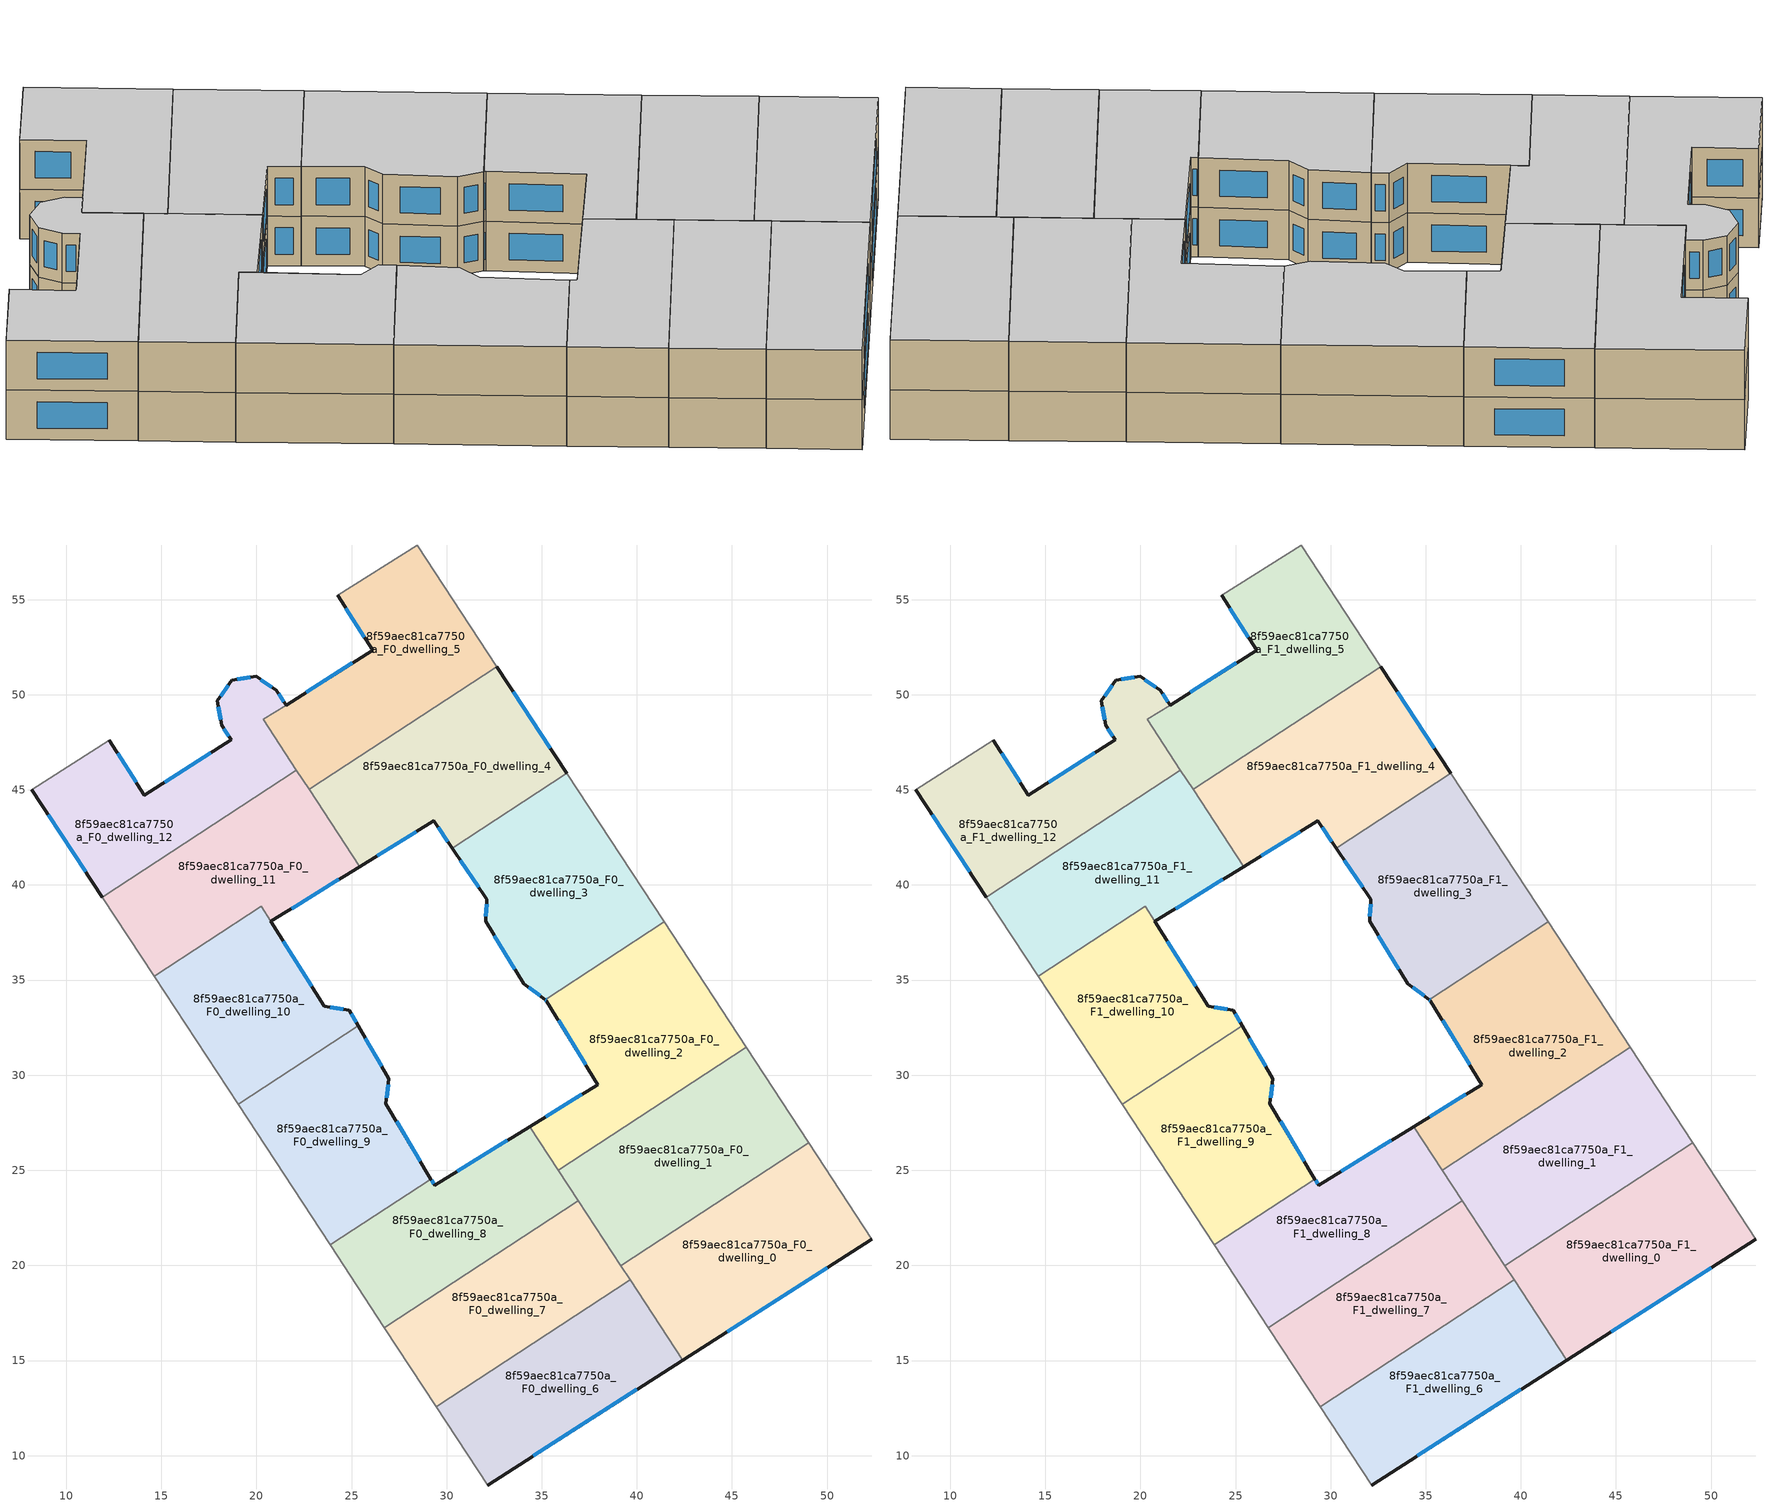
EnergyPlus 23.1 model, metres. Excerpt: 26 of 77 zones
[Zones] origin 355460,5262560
8f59aec81ca7750a_F0_dwelling_0
 floor ground (EU_floor_Construction): 49.03,26.45 52.35,21.38 42.42,15.02 39.16,19.99 z0
 wall outside (EU_wall_Construction): 42.42,15.02 52.35,21.38 z0:3
 wall to 8f59aec81ca7750a_F0_dwelling_1 (EU_wall_Construction): 49.03,26.45 39.16,19.99 z0:3
 wall adiabatic (EU_wall_Construction): 52.35,21.38 49.03,26.45 z0:3
 wall to 8f59aec81ca7750a_F0_dwelling_6 (EU_wall_Construction): 39.65,19.24 42.42,15.02 z0:3
 wall to 8f59aec81ca7750a_F0_dwelling_7 (EU_wall_Construction): 39.16,19.99 39.65,19.24 z0:3
 window (EU_Window_Construction): 44.75,16.51 50.02,19.88 z0.7:2.3
8f59aec81ca7750a_F0_dwelling_1
 floor ground (EU_floor_Construction): 45.75,31.47 49.03,26.45 39.16,19.99 35.88,25.01 z0
 wall to 8f59aec81ca7750a_F0_dwelling_2 (EU_wall_Construction): 45.75,31.47 35.88,25.01 z0:3
 wall adiabatic (EU_wall_Construction): 49.03,26.45 45.75,31.47 z0:3
 wall to 8f59aec81ca7750a_F0_dwelling_7 (EU_wall_Construction): 36.93,23.4 39.16,19.99 z0:3
 wall to 8f59aec81ca7750a_F0_dwelling_8 (EU_wall_Construction): 35.88,25.01 36.93,23.4 z0:3
8f59aec81ca7750a_F0_dwelling_10
 floor ground (EU_floor_Construction): 20.25,38.89 23.58,33.63 24.88,33.41 25.35,32.6 19.03,28.46 14.62,35.2 z0
 wall outside (EU_wall_Construction): 25.35,32.6 24.88,33.41 23.58,33.63 20.76,38.08 z0:3
 wall to 8f59aec81ca7750a_F0_dwelling_9 (EU_wall_Construction): 19.03,28.46 25.35,32.6 z0:3
 wall adiabatic (EU_wall_Construction): 14.62,35.2 19.03,28.46 z0:3
 wall to 8f59aec81ca7750a_F0_dwelling_11 (EU_wall_Construction): 20.76,38.08 20.25,38.89 14.62,35.2 z0:3
 window (EU_Window_Construction): 25.24,32.79 24.99,33.22 / 24.58,33.46 23.88,33.58 / 22.92,34.68 21.42,37.04 z0.7:2.3
8f59aec81ca7750a_F0_dwelling_11
 floor ground (EU_floor_Construction): 22.1,46.04 25.43,40.97 20.76,38.08 20.25,38.89 14.62,35.2 11.89,39.36 z0
 wall outside (EU_wall_Construction): 20.76,38.08 25.43,40.97 z0:3
 wall adiabatic (EU_wall_Construction): 11.89,39.36 14.62,35.2 z0:3
 wall to 8f59aec81ca7750a_F0_dwelling_12 (EU_wall_Construction): 22.1,46.04 11.89,39.36 z0:3
 wall to 8f59aec81ca7750a_F0_dwelling_4 (EU_wall_Construction): 25.43,40.97 22.77,45.02 z0:3
 wall to 8f59aec81ca7750a_F0_dwelling_5 (EU_wall_Construction): 22.77,45.02 22.1,46.04 z0:3
 window (EU_Window_Construction): 21.85,38.76 24.33,40.29 z0.7:2.3
8f59aec81ca7750a_F0_dwelling_12
 floor ground (EU_floor_Construction): 21.06,50.23 21.56,49.46 20.36,48.7 22.1,46.04 11.89,39.36 8.18,45.01 12.27,47.61 14.11,44.73 18.67,47.63 18.17,48.4 17.95,49.68 18.7,50.75 19.99,50.98 z0
 wall outside (EU_wall_Construction): 21.56,49.46 21.06,50.23 19.99,50.98 18.7,50.75 17.95,49.68 18.17,48.4 18.67,47.63 14.11,44.73 12.27,47.61 / 8.18,45.01 11.89,39.36 z0:3
 wall adiabatic (EU_wall_Construction): 12.27,47.61 8.18,45.01 z0:3
 wall to 8f59aec81ca7750a_F0_dwelling_5 (EU_wall_Construction): 22.1,46.04 20.36,48.7 21.56,49.46 z0:3
 window (EU_Window_Construction): 17.6,46.95 15.18,45.41 / 18.29,48.22 18.55,47.81 / 18,49.38 18.12,48.7 / 18.52,50.5 18.12,49.93 / 19.69,50.93 19,50.81 / 20.81,50.4 20.24,50.8 / 21.44,49.64 21.17,50.05 / 9.06,43.68 11.02,40.68 / 13.68,45.41 12.7,46.93 z0.7:2.3
8f59aec81ca7750a_F0_dwelling_2
 floor ground (EU_floor_Construction): 41.43,38.06 45.75,31.47 35.88,25.01 34.38,27.3 37.94,29.51 35.25,33.92 35.18,33.97 z0
 wall outside (EU_wall_Construction): 35.18,33.97 35.25,33.92 37.94,29.51 34.38,27.3 z0:3
 wall to 8f59aec81ca7750a_F0_dwelling_3 (EU_wall_Construction): 41.43,38.06 35.18,33.97 z0:3
 wall adiabatic (EU_wall_Construction): 45.75,31.47 41.43,38.06 z0:3
 wall to 8f59aec81ca7750a_F0_dwelling_8 (EU_wall_Construction): 34.38,27.3 35.88,25.01 z0:3
 window (EU_Window_Construction): 37.11,28.99 35.21,27.82 / 35.88,32.88 37.31,30.54 / 35.2,33.96 35.23,33.93 z0.7:2.3
8f59aec81ca7750a_F0_dwelling_3
 floor ground (EU_floor_Construction): 36.31,45.88 41.43,38.06 35.18,33.97 34.05,34.81 32.04,38.09 32.12,39.25 30.29,41.94 z0
 wall outside (EU_wall_Construction): 30.29,41.94 32.12,39.25 32.04,38.09 34.05,34.81 35.18,33.97 z0:3
 wall to 8f59aec81ca7750a_F0_dwelling_4 (EU_wall_Construction): 36.31,45.88 30.29,41.94 z0:3
 wall adiabatic (EU_wall_Construction): 41.43,38.06 36.31,45.88 z0:3
 window (EU_Window_Construction): 32.52,37.32 33.58,35.58 / 32.1,38.98 32.06,38.36 / 30.72,41.31 31.69,39.88 / 34.32,34.61 34.92,34.17 z0.7:2.3
8f59aec81ca7750a_F0_dwelling_4
 floor ground (EU_floor_Construction): 32.64,51.48 36.31,45.88 30.29,41.94 29.32,43.38 25.43,40.97 22.77,45.02 z0
 wall outside (EU_wall_Construction): 25.43,40.97 29.32,43.38 30.29,41.94 / 36.31,45.88 32.64,51.48 z0:3
 wall to 8f59aec81ca7750a_F0_dwelling_5 (EU_wall_Construction): 32.64,51.48 22.77,45.02 z0:3
 window (EU_Window_Construction): 26.34,41.53 28.41,42.81 / 35.45,47.19 33.5,50.17 / 29.55,43.04 30.07,42.27 z0.7:2.3
8f59aec81ca7750a_F0_dwelling_5
 floor ground (EU_floor_Construction): 28.46,57.87 32.64,51.48 22.77,45.02 20.36,48.7 26.11,52.35 24.28,55.23 z0
 wall outside (EU_wall_Construction): 24.28,55.23 26.11,52.35 21.56,49.46 z0:3
 wall adiabatic (EU_wall_Construction): 32.64,51.48 28.46,57.87 24.28,55.23 z0:3
 window (EU_Window_Construction): 24.71,54.55 25.68,53.03 / 25.04,51.67 22.63,50.14 z0.7:2.3
8f59aec81ca7750a_F0_dwelling_6
 floor ground (EU_floor_Construction): 39.66,19.24 42.42,15.02 32.16,8.46 29.46,12.57 z0
 wall outside (EU_wall_Construction): 32.16,8.46 42.42,15.02 z0:3
 wall to 8f59aec81ca7750a_F0_dwelling_7 (EU_wall_Construction): 39.66,19.24 29.46,12.57 z0:3
 wall adiabatic (EU_wall_Construction): 29.46,12.57 32.16,8.46 z0:3
 window (EU_Window_Construction): 34.57,10 40.01,13.48 z0.7:2.3
8f59aec81ca7750a_F0_dwelling_7
 floor ground (EU_floor_Construction): 36.93,23.4 39.66,19.24 29.46,12.57 26.73,16.73 z0
 wall to 8f59aec81ca7750a_F0_dwelling_8 (EU_wall_Construction): 36.93,23.4 26.73,16.73 z0:3
 wall adiabatic (EU_wall_Construction): 26.73,16.73 29.46,12.57 z0:3
8f59aec81ca7750a_F0_dwelling_8
 floor ground (EU_floor_Construction): 34.38,27.3 36.93,23.4 26.73,16.73 23.88,21.07 29.18,24.54 29.37,24.21 z0
 wall outside (EU_wall_Construction): 34.38,27.3 29.37,24.21 29.18,24.54 z0:3
 wall adiabatic (EU_wall_Construction): 23.88,21.07 26.73,16.73 z0:3
 wall to 8f59aec81ca7750a_F0_dwelling_9 (EU_wall_Construction): 29.18,24.54 23.88,21.07 z0:3
 window (EU_Window_Construction): 29.33,24.29 29.22,24.46 / 33.2,26.58 30.55,24.94 z0.7:2.3
8f59aec81ca7750a_F0_dwelling_9
 floor ground (EU_floor_Construction): 26.97,29.81 26.81,28.5 29.18,24.54 23.88,21.07 19.03,28.46 25.35,32.6 z0
 wall outside (EU_wall_Construction): 29.18,24.54 26.81,28.5 26.97,29.81 25.35,32.6 z0:3
 wall adiabatic (EU_wall_Construction): 19.03,28.46 23.88,21.07 z0:3
 window (EU_Window_Construction): 26.59,30.47 25.73,31.95 / 26.85,28.81 26.93,29.5 / 28.62,25.47 27.37,27.57 z0.7:2.3
8f59aec81ca7750a_F1_dwelling_0
 floor to 8f59aec81ca7750a_F0_dwelling_0 (EU_floor_Construction): 49.03,26.45 52.35,21.38 42.42,15.02 39.16,19.99 z3
 wall outside (EU_wall_Construction): 42.42,15.02 52.35,21.38 z3:6
 wall to 8f59aec81ca7750a_F1_dwelling_1 (EU_wall_Construction): 49.03,26.45 39.16,19.99 z3:6
 wall adiabatic (EU_wall_Construction): 52.35,21.38 49.03,26.45 z3:6
 wall to 8f59aec81ca7750a_F1_dwelling_6 (EU_wall_Construction): 39.65,19.24 42.42,15.02 z3:6
 wall to 8f59aec81ca7750a_F1_dwelling_7 (EU_wall_Construction): 39.16,19.99 39.65,19.24 z3:6
 window (EU_Window_Construction): 44.75,16.51 50.02,19.88 z3.7:5.3
 ceiling to 8f59aec81ca7750a_F2_dwelling_0 (EU_floor_Construction): 52.35,21.38 49.03,26.45 39.16,19.99 42.42,15.02 z6
8f59aec81ca7750a_F1_dwelling_1
 floor to 8f59aec81ca7750a_F0_dwelling_1 (EU_floor_Construction): 45.75,31.47 49.03,26.45 39.16,19.99 35.88,25.01 z3
 wall to 8f59aec81ca7750a_F1_dwelling_2 (EU_wall_Construction): 45.75,31.47 35.88,25.01 z3:6
 wall adiabatic (EU_wall_Construction): 49.03,26.45 45.75,31.47 z3:6
 wall to 8f59aec81ca7750a_F1_dwelling_7 (EU_wall_Construction): 36.93,23.4 39.16,19.99 z3:6
 wall to 8f59aec81ca7750a_F1_dwelling_8 (EU_wall_Construction): 35.88,25.01 36.93,23.4 z3:6
 ceiling to 8f59aec81ca7750a_F2_dwelling_1 (EU_floor_Construction): 49.03,26.45 45.75,31.47 35.88,25.01 39.16,19.99 z6
8f59aec81ca7750a_F1_dwelling_10
 floor to 8f59aec81ca7750a_F0_dwelling_10 (EU_floor_Construction): 20.25,38.89 23.58,33.63 24.88,33.41 25.35,32.6 19.03,28.46 14.62,35.2 z3
 wall outside (EU_wall_Construction): 25.35,32.6 24.88,33.41 23.58,33.63 20.76,38.08 z3:6
 wall to 8f59aec81ca7750a_F1_dwelling_9 (EU_wall_Construction): 19.03,28.46 25.35,32.6 z3:6
 wall adiabatic (EU_wall_Construction): 14.62,35.2 19.03,28.46 z3:6
 wall to 8f59aec81ca7750a_F1_dwelling_11 (EU_wall_Construction): 20.76,38.08 20.25,38.89 14.62,35.2 z3:6
 window (EU_Window_Construction): 25.24,32.79 24.99,33.22 / 24.58,33.46 23.88,33.58 / 22.92,34.68 21.42,37.04 z3.7:5.3
 ceiling to 8f59aec81ca7750a_F2_dwelling_10 (EU_floor_Construction): 25.35,32.6 24.88,33.41 23.58,33.63 20.25,38.89 14.62,35.2 19.03,28.46 z6
8f59aec81ca7750a_F1_dwelling_11
 floor to 8f59aec81ca7750a_F0_dwelling_11 (EU_floor_Construction): 22.1,46.04 25.43,40.97 20.76,38.08 20.25,38.89 14.62,35.2 11.89,39.36 z3
 wall outside (EU_wall_Construction): 20.76,38.08 25.43,40.97 z3:6
 wall adiabatic (EU_wall_Construction): 11.89,39.36 14.62,35.2 z3:6
 wall to 8f59aec81ca7750a_F1_dwelling_12 (EU_wall_Construction): 22.1,46.04 11.89,39.36 z3:6
 wall to 8f59aec81ca7750a_F1_dwelling_4 (EU_wall_Construction): 25.43,40.97 22.77,45.02 z3:6
 wall to 8f59aec81ca7750a_F1_dwelling_5 (EU_wall_Construction): 22.77,45.02 22.1,46.04 z3:6
 window (EU_Window_Construction): 21.85,38.76 24.33,40.29 z3.7:5.3
 ceiling to 8f59aec81ca7750a_F2_dwelling_11 (EU_floor_Construction): 20.76,38.08 25.43,40.97 22.1,46.04 11.89,39.36 14.62,35.2 20.25,38.89 z6
8f59aec81ca7750a_F1_dwelling_12
 floor to 8f59aec81ca7750a_F0_dwelling_12 (EU_floor_Construction): 21.06,50.23 21.56,49.46 20.36,48.7 22.1,46.04 11.89,39.36 8.18,45.01 12.27,47.61 14.11,44.73 18.67,47.63 18.17,48.4 17.95,49.68 18.7,50.75 19.99,50.98 z3
 wall outside (EU_wall_Construction): 21.56,49.46 21.06,50.23 19.99,50.98 18.7,50.75 17.95,49.68 18.17,48.4 18.67,47.63 14.11,44.73 12.27,47.61 / 8.18,45.01 11.89,39.36 z3:6
 wall adiabatic (EU_wall_Construction): 12.27,47.61 8.18,45.01 z3:6
 wall to 8f59aec81ca7750a_F1_dwelling_5 (EU_wall_Construction): 22.1,46.04 20.36,48.7 21.56,49.46 z3:6
 window (EU_Window_Construction): 17.6,46.95 15.18,45.41 / 18.29,48.22 18.55,47.81 / 18,49.38 18.12,48.7 / 18.52,50.5 18.12,49.93 / 19.69,50.93 19,50.81 / 20.81,50.4 20.24,50.8 / 21.44,49.64 21.17,50.05 / 9.06,43.68 11.02,40.68 / 13.68,45.41 12.7,46.93 z3.7:5.3
 ceiling to 8f59aec81ca7750a_F2_dwelling_12 (EU_floor_Construction): 22.1,46.04 20.36,48.7 21.56,49.46 21.06,50.23 19.99,50.98 18.7,50.75 17.95,49.68 18.17,48.4 18.67,47.63 14.11,44.73 12.27,47.61 8.18,45.01 11.89,39.36 z6
8f59aec81ca7750a_F1_dwelling_2
 floor to 8f59aec81ca7750a_F0_dwelling_2 (EU_floor_Construction): 41.43,38.06 45.75,31.47 35.88,25.01 34.38,27.3 37.94,29.51 35.25,33.92 35.18,33.97 z3
 wall outside (EU_wall_Construction): 35.18,33.97 35.25,33.92 37.94,29.51 34.38,27.3 z3:6
 wall to 8f59aec81ca7750a_F1_dwelling_3 (EU_wall_Construction): 41.43,38.06 35.18,33.97 z3:6
 wall adiabatic (EU_wall_Construction): 45.75,31.47 41.43,38.06 z3:6
 wall to 8f59aec81ca7750a_F1_dwelling_8 (EU_wall_Construction): 34.38,27.3 35.88,25.01 z3:6
 window (EU_Window_Construction): 37.11,28.99 35.21,27.82 / 35.88,32.88 37.31,30.54 / 35.2,33.96 35.23,33.93 z3.7:5.3
 ceiling to 8f59aec81ca7750a_F2_dwelling_2 (EU_floor_Construction): 45.75,31.47 41.43,38.06 35.18,33.97 35.25,33.92 37.94,29.51 34.38,27.3 35.88,25.01 z6
8f59aec81ca7750a_F1_dwelling_3
 floor to 8f59aec81ca7750a_F0_dwelling_3 (EU_floor_Construction): 36.31,45.88 41.43,38.06 35.18,33.97 34.05,34.81 32.04,38.09 32.12,39.25 30.29,41.94 z3
 wall outside (EU_wall_Construction): 30.29,41.94 32.12,39.25 32.04,38.09 34.05,34.81 35.18,33.97 z3:6
 wall to 8f59aec81ca7750a_F1_dwelling_4 (EU_wall_Construction): 36.31,45.88 30.29,41.94 z3:6
 wall adiabatic (EU_wall_Construction): 41.43,38.06 36.31,45.88 z3:6
 window (EU_Window_Construction): 32.52,37.32 33.58,35.58 / 32.1,38.98 32.06,38.36 / 30.72,41.31 31.69,39.88 / 34.32,34.61 34.92,34.17 z3.7:5.3
 ceiling to 8f59aec81ca7750a_F2_dwelling_3 (EU_floor_Construction): 41.43,38.06 36.31,45.88 30.29,41.94 32.12,39.25 32.04,38.09 34.05,34.81 35.18,33.97 z6
8f59aec81ca7750a_F1_dwelling_4
 floor to 8f59aec81ca7750a_F0_dwelling_4 (EU_floor_Construction): 32.64,51.48 36.31,45.88 30.29,41.94 29.32,43.38 25.43,40.97 22.77,45.02 z3
 wall outside (EU_wall_Construction): 25.43,40.97 29.32,43.38 30.29,41.94 / 36.31,45.88 32.64,51.48 z3:6
 wall to 8f59aec81ca7750a_F1_dwelling_5 (EU_wall_Construction): 32.64,51.48 22.77,45.02 z3:6
 window (EU_Window_Construction): 26.34,41.53 28.41,42.81 / 35.45,47.19 33.5,50.17 / 29.55,43.04 30.07,42.27 z3.7:5.3
 ceiling to 8f59aec81ca7750a_F2_dwelling_4 (EU_floor_Construction): 36.31,45.88 32.64,51.48 22.77,45.02 25.43,40.97 29.32,43.38 30.29,41.94 z6
8f59aec81ca7750a_F1_dwelling_5
 floor to 8f59aec81ca7750a_F0_dwelling_5 (EU_floor_Construction): 28.46,57.87 32.64,51.48 22.77,45.02 20.36,48.7 26.11,52.35 24.28,55.23 z3
 wall outside (EU_wall_Construction): 24.28,55.23 26.11,52.35 21.56,49.46 z3:6
 wall adiabatic (EU_wall_Construction): 32.64,51.48 28.46,57.87 24.28,55.23 z3:6
 window (EU_Window_Construction): 24.71,54.55 25.68,53.03 / 25.04,51.67 22.63,50.14 z3.7:5.3
 ceiling to 8f59aec81ca7750a_F2_dwelling_5 (EU_floor_Construction): 32.64,51.48 28.46,57.87 24.28,55.23 26.11,52.35 20.36,48.7 22.77,45.02 z6
8f59aec81ca7750a_F1_dwelling_6
 floor to 8f59aec81ca7750a_F0_dwelling_6 (EU_floor_Construction): 39.66,19.24 42.42,15.02 32.16,8.46 29.46,12.57 z3
 wall outside (EU_wall_Construction): 32.16,8.46 42.42,15.02 z3:6
 wall to 8f59aec81ca7750a_F1_dwelling_7 (EU_wall_Construction): 39.66,19.24 29.46,12.57 z3:6
 wall adiabatic (EU_wall_Construction): 29.46,12.57 32.16,8.46 z3:6
 window (EU_Window_Construction): 34.57,10 40.01,13.48 z3.7:5.3
 ceiling to 8f59aec81ca7750a_F2_dwelling_6 (EU_floor_Construction): 42.42,15.02 39.66,19.24 29.46,12.57 32.16,8.46 z6
8f59aec81ca7750a_F1_dwelling_7
 floor to 8f59aec81ca7750a_F0_dwelling_7 (EU_floor_Construction): 36.93,23.4 39.66,19.24 29.46,12.57 26.73,16.73 z3
 wall to 8f59aec81ca7750a_F1_dwelling_8 (EU_wall_Construction): 36.93,23.4 26.73,16.73 z3:6
 wall adiabatic (EU_wall_Construction): 26.73,16.73 29.46,12.57 z3:6
 ceiling to 8f59aec81ca7750a_F2_dwelling_7 (EU_floor_Construction): 39.66,19.24 36.93,23.4 26.73,16.73 29.46,12.57 z6
8f59aec81ca7750a_F1_dwelling_8
 floor to 8f59aec81ca7750a_F0_dwelling_8 (EU_floor_Construction): 34.38,27.3 36.93,23.4 26.73,16.73 23.88,21.07 29.18,24.54 29.37,24.21 z3
 wall outside (EU_wall_Construction): 34.38,27.3 29.37,24.21 29.18,24.54 z3:6
 wall adiabatic (EU_wall_Construction): 23.88,21.07 26.73,16.73 z3:6
 wall to 8f59aec81ca7750a_F1_dwelling_9 (EU_wall_Construction): 29.18,24.54 23.88,21.07 z3:6
 window (EU_Window_Construction): 29.33,24.29 29.22,24.46 / 33.2,26.58 30.55,24.94 z3.7:5.3
 ceiling to 8f59aec81ca7750a_F2_dwelling_8 (EU_floor_Construction): 36.93,23.4 34.38,27.3 29.37,24.21 29.18,24.54 23.88,21.07 26.73,16.73 z6
8f59aec81ca7750a_F1_dwelling_9
 floor to 8f59aec81ca7750a_F0_dwelling_9 (EU_floor_Construction): 26.97,29.81 26.81,28.5 29.18,24.54 23.88,21.07 19.03,28.46 25.35,32.6 z3
 wall outside (EU_wall_Construction): 29.18,24.54 26.81,28.5 26.97,29.81 25.35,32.6 z3:6
 wall adiabatic (EU_wall_Construction): 19.03,28.46 23.88,21.07 z3:6
 window (EU_Window_Construction): 26.59,30.47 25.73,31.95 / 26.85,28.81 26.93,29.5 / 28.62,25.47 27.37,27.57 z3.7:5.3
 ceiling to 8f59aec81ca7750a_F2_dwelling_9 (EU_floor_Construction): 29.18,24.54 26.81,28.5 26.97,29.81 25.35,32.6 19.03,28.46 23.88,21.07 z6
[Building]
EU S2 Campaign: North Axis=0; Terrain=City; Solar Distribution=FullExterior
[Site:Location]
Budapest.Ferenc.Liszt.Intl.AP: Latitude=47.437; Longitude=19.256; Time Zone=1; Elevation=185
[SizingPeriod:WeatherFileDays]
AnnualSizingPeriod: Begin Month=1; Begin Day of Month=1; End Month=12; End Day of Month=31; Day of Week for Start Day=Monday; Use Weather File Daylight Saving Period=No; Use Weather File Rain and Snow Indicators=No
[MATERIAL]
EU_InternalMass_Material: Roughness=MediumRough; Thickness=0.1; Conductivity=1; Density=1800; Specific Heat=900; Thermal Absorptance=0.9; Solar Absorptance=0.7; Visible Absorptance=0.7
[MATERIAL:NOMASS] Roughness=MediumRough; Thermal Absorptance=0.9; Solar Absorptance=0.7; Visible Absorptance=0.7
Name | Thermal Resistance
EU_wall_NoMass | 0.832559
EU_floor_NoMass | 0.872794
[WINDOWMATERIAL:SIMPLEGLAZINGSYSTEM]
EU_Window_SimpleGlazing: UFactor=2.79869; Solar Heat Gain Coefficient=0.75; Visible Transmittance=0.75
[CONSTRUCTION]
EU_wall_Construction: EU_wall_NoMass
EU_floor_Construction: EU_floor_NoMass
EU_Window_Construction: EU_Window_SimpleGlazing
EU_InternalMass_Construction: EU_InternalMass_Material
[ZONE] Type=1; Multiplier=1; Ceiling Height=autocalculate; Floor Area=autocalculate; Part of Total Floor Area=Yes
Name | Volume
8f59aec81ca7750a_F0_dwelling_0; 8f59aec81ca7750a_F1_dwelling_0; 8f59aec81ca7750a_F0_dwelling_3; 8f59aec81ca7750a_F1_dwelling_3; 8f59aec81ca7750a_F0_dwelling_4; 8f59aec81ca7750a_F1_dwelling_4 | 212.299
8f59aec81ca7750a_F0_dwelling_1; 8f59aec81ca7750a_F1_dwelling_1 | 212.302
8f59aec81ca7750a_F0_dwelling_10; 8f59aec81ca7750a_F1_dwelling_10 | 165.116
8f59aec81ca7750a_F0_dwelling_11; 8f59aec81ca7750a_F1_dwelling_11 | 198.844
8f59aec81ca7750a_F0_dwelling_12; 8f59aec81ca7750a_F1_dwelling_12 | 190.662
8f59aec81ca7750a_F0_dwelling_2; 8f59aec81ca7750a_F1_dwelling_2 | 212.316
8f59aec81ca7750a_F0_dwelling_5; 8f59aec81ca7750a_F1_dwelling_5 | 203.621
8f59aec81ca7750a_F0_dwelling_6; 8f59aec81ca7750a_F1_dwelling_6 | 181.961
8f59aec81ca7750a_F0_dwelling_7; 8f59aec81ca7750a_F1_dwelling_7 | 181.989
8f59aec81ca7750a_F0_dwelling_8; 8f59aec81ca7750a_F1_dwelling_8 | 181.988
8f59aec81ca7750a_F0_dwelling_9; 8f59aec81ca7750a_F1_dwelling_9 | 181.978
[INTERNALMASS] Construction=EU_InternalMass_Construction
Name | Zone or ZoneList | Surface Area
8f59aec81ca7750a_F0_dwelling_0_EU_InternalMass | 8f59aec81ca7750a_F0_dwelling_0 | 70.7664
8f59aec81ca7750a_F0_dwelling_1_EU_InternalMass | 8f59aec81ca7750a_F0_dwelling_1 | 70.7674
8f59aec81ca7750a_F0_dwelling_2_EU_InternalMass | 8f59aec81ca7750a_F0_dwelling_2 | 70.7718
8f59aec81ca7750a_F0_dwelling_3_EU_InternalMass | 8f59aec81ca7750a_F0_dwelling_3 | 70.7663
8f59aec81ca7750a_F0_dwelling_4_EU_InternalMass | 8f59aec81ca7750a_F0_dwelling_4 | 70.7665
8f59aec81ca7750a_F0_dwelling_5_EU_InternalMass | 8f59aec81ca7750a_F0_dwelling_5 | 67.8726
8f59aec81ca7750a_F0_dwelling_6_EU_InternalMass | 8f59aec81ca7750a_F0_dwelling_6 | 60.6537
8f59aec81ca7750a_F0_dwelling_7_EU_InternalMass | 8f59aec81ca7750a_F0_dwelling_7 | 60.6631
8f59aec81ca7750a_F0_dwelling_8_EU_InternalMass | 8f59aec81ca7750a_F0_dwelling_8 | 60.6627
8f59aec81ca7750a_F0_dwelling_9_EU_InternalMass | 8f59aec81ca7750a_F0_dwelling_9 | 60.6592
8f59aec81ca7750a_F0_dwelling_10_EU_InternalMass | 8f59aec81ca7750a_F0_dwelling_10 | 55.0412
8f59aec81ca7750a_F0_dwelling_11_EU_InternalMass | 8f59aec81ca7750a_F0_dwelling_11 | 66.2785
8f59aec81ca7750a_F0_dwelling_12_EU_InternalMass | 8f59aec81ca7750a_F0_dwelling_12 | 63.5533
8f59aec81ca7750a_F1_dwelling_0_EU_InternalMass | 8f59aec81ca7750a_F1_dwelling_0 | 70.7664
8f59aec81ca7750a_F1_dwelling_1_EU_InternalMass | 8f59aec81ca7750a_F1_dwelling_1 | 70.7674
8f59aec81ca7750a_F1_dwelling_2_EU_InternalMass | 8f59aec81ca7750a_F1_dwelling_2 | 70.7718
8f59aec81ca7750a_F1_dwelling_3_EU_InternalMass | 8f59aec81ca7750a_F1_dwelling_3 | 70.7663
8f59aec81ca7750a_F1_dwelling_4_EU_InternalMass | 8f59aec81ca7750a_F1_dwelling_4 | 70.7665
8f59aec81ca7750a_F1_dwelling_5_EU_InternalMass | 8f59aec81ca7750a_F1_dwelling_5 | 67.8726
8f59aec81ca7750a_F1_dwelling_6_EU_InternalMass | 8f59aec81ca7750a_F1_dwelling_6 | 60.6537
8f59aec81ca7750a_F1_dwelling_7_EU_InternalMass | 8f59aec81ca7750a_F1_dwelling_7 | 60.6631
8f59aec81ca7750a_F1_dwelling_8_EU_InternalMass | 8f59aec81ca7750a_F1_dwelling_8 | 60.6627
8f59aec81ca7750a_F1_dwelling_9_EU_InternalMass | 8f59aec81ca7750a_F1_dwelling_9 | 60.6592
8f59aec81ca7750a_F1_dwelling_10_EU_InternalMass | 8f59aec81ca7750a_F1_dwelling_10 | 55.0412
8f59aec81ca7750a_F1_dwelling_11_EU_InternalMass | 8f59aec81ca7750a_F1_dwelling_11 | 66.2785
8f59aec81ca7750a_F1_dwelling_12_EU_InternalMass | 8f59aec81ca7750a_F1_dwelling_12 | 63.5533
[OTHEREQUIPMENT] Fuel Type=Electricity; Design Level Calculation Method=Watts/Area; Power per Zone Floor Area=1; Fraction Latent=0; Fraction Radiant=0; Fraction Lost=0; Carbon Dioxide Generation Rate=0; EndUse Subcategory=EU_Step8_InternalGains
Name | Zone or ZoneList or Space or SpaceList | Schedule
EU_Step8_InternalGain_8f59aec81ca7750a_F0_dwelling_0_f000 | 8f59aec81ca7750a_F0_dwelling_0 | EU_Step8_GainSchedule_8f59aec81ca7750a_F0_dwelling_0_f000
EU_Step8_InternalGain_8f59aec81ca7750a_F0_dwelling_1_f000 | 8f59aec81ca7750a_F0_dwelling_1 | EU_Step8_GainSchedule_8f59aec81ca7750a_F0_dwelling_1_f000
EU_Step8_InternalGain_8f59aec81ca7750a_F0_dwelling_2_f000 | 8f59aec81ca7750a_F0_dwelling_2 | EU_Step8_GainSchedule_8f59aec81ca7750a_F0_dwelling_2_f000
EU_Step8_InternalGain_8f59aec81ca7750a_F0_dwelling_3_f000 | 8f59aec81ca7750a_F0_dwelling_3 | EU_Step8_GainSchedule_8f59aec81ca7750a_F0_dwelling_3_f000
EU_Step8_InternalGain_8f59aec81ca7750a_F0_dwelling_4_f000 | 8f59aec81ca7750a_F0_dwelling_4 | EU_Step8_GainSchedule_8f59aec81ca7750a_F0_dwelling_4_f000
EU_Step8_InternalGain_8f59aec81ca7750a_F0_dwelling_5_f000 | 8f59aec81ca7750a_F0_dwelling_5 | EU_Step8_GainSchedule_8f59aec81ca7750a_F0_dwelling_5_f000
EU_Step8_InternalGain_8f59aec81ca7750a_F0_dwelling_6_f000 | 8f59aec81ca7750a_F0_dwelling_6 | EU_Step8_GainSchedule_8f59aec81ca7750a_F0_dwelling_6_f000
EU_Step8_InternalGain_8f59aec81ca7750a_F0_dwelling_7_f000 | 8f59aec81ca7750a_F0_dwelling_7 | EU_Step8_GainSchedule_8f59aec81ca7750a_F0_dwelling_7_f000
EU_Step8_InternalGain_8f59aec81ca7750a_F0_dwelling_8_f000 | 8f59aec81ca7750a_F0_dwelling_8 | EU_Step8_GainSchedule_8f59aec81ca7750a_F0_dwelling_8_f000
EU_Step8_InternalGain_8f59aec81ca7750a_F0_dwelling_9_f000 | 8f59aec81ca7750a_F0_dwelling_9 | EU_Step8_GainSchedule_8f59aec81ca7750a_F0_dwelling_9_f000
EU_Step8_InternalGain_8f59aec81ca7750a_F0_dwelling_10_f000 | 8f59aec81ca7750a_F0_dwelling_10 | EU_Step8_GainSchedule_8f59aec81ca7750a_F0_dwelling_10_f000
EU_Step8_InternalGain_8f59aec81ca7750a_F0_dwelling_11_f000 | 8f59aec81ca7750a_F0_dwelling_11 | EU_Step8_GainSchedule_8f59aec81ca7750a_F0_dwelling_11_f000
EU_Step8_InternalGain_8f59aec81ca7750a_F0_dwelling_12_f000 | 8f59aec81ca7750a_F0_dwelling_12 | EU_Step8_GainSchedule_8f59aec81ca7750a_F0_dwelling_12_f000
EU_Step8_InternalGain_8f59aec81ca7750a_F1_dwelling_0_f000 | 8f59aec81ca7750a_F1_dwelling_0 | EU_Step8_GainSchedule_8f59aec81ca7750a_F1_dwelling_0_f000
EU_Step8_InternalGain_8f59aec81ca7750a_F1_dwelling_1_f000 | 8f59aec81ca7750a_F1_dwelling_1 | EU_Step8_GainSchedule_8f59aec81ca7750a_F1_dwelling_1_f000
EU_Step8_InternalGain_8f59aec81ca7750a_F1_dwelling_2_f000 | 8f59aec81ca7750a_F1_dwelling_2 | EU_Step8_GainSchedule_8f59aec81ca7750a_F1_dwelling_2_f000
EU_Step8_InternalGain_8f59aec81ca7750a_F1_dwelling_3_f000 | 8f59aec81ca7750a_F1_dwelling_3 | EU_Step8_GainSchedule_8f59aec81ca7750a_F1_dwelling_3_f000
EU_Step8_InternalGain_8f59aec81ca7750a_F1_dwelling_4_f000 | 8f59aec81ca7750a_F1_dwelling_4 | EU_Step8_GainSchedule_8f59aec81ca7750a_F1_dwelling_4_f000
EU_Step8_InternalGain_8f59aec81ca7750a_F1_dwelling_5_f000 | 8f59aec81ca7750a_F1_dwelling_5 | EU_Step8_GainSchedule_8f59aec81ca7750a_F1_dwelling_5_f000
EU_Step8_InternalGain_8f59aec81ca7750a_F1_dwelling_6_f000 | 8f59aec81ca7750a_F1_dwelling_6 | EU_Step8_GainSchedule_8f59aec81ca7750a_F1_dwelling_6_f000
EU_Step8_InternalGain_8f59aec81ca7750a_F1_dwelling_7_f000 | 8f59aec81ca7750a_F1_dwelling_7 | EU_Step8_GainSchedule_8f59aec81ca7750a_F1_dwelling_7_f000
EU_Step8_InternalGain_8f59aec81ca7750a_F1_dwelling_8_f000 | 8f59aec81ca7750a_F1_dwelling_8 | EU_Step8_GainSchedule_8f59aec81ca7750a_F1_dwelling_8_f000
EU_Step8_InternalGain_8f59aec81ca7750a_F1_dwelling_9_f000 | 8f59aec81ca7750a_F1_dwelling_9 | EU_Step8_GainSchedule_8f59aec81ca7750a_F1_dwelling_9_f000
EU_Step8_InternalGain_8f59aec81ca7750a_F1_dwelling_10_f000 | 8f59aec81ca7750a_F1_dwelling_10 | EU_Step8_GainSchedule_8f59aec81ca7750a_F1_dwelling_10_f000
EU_Step8_InternalGain_8f59aec81ca7750a_F1_dwelling_11_f000 | 8f59aec81ca7750a_F1_dwelling_11 | EU_Step8_GainSchedule_8f59aec81ca7750a_F1_dwelling_11_f000
EU_Step8_InternalGain_8f59aec81ca7750a_F1_dwelling_12_f000 | 8f59aec81ca7750a_F1_dwelling_12 | EU_Step8_GainSchedule_8f59aec81ca7750a_F1_dwelling_12_f000
[ZONEVENTILATION:DESIGNFLOWRATE] Schedule=EU_AlwaysOn; Design Flow Rate Calculation Method=AirChanges/Hour; Air Changes per Hour=0.475469; Ventilation Type=Natural; Fan Pressure Rise=0; Fan Total Efficiency=1; Constant Term Coefficient=1; Temperature Term Coefficient=0; Velocity Term Coefficient=0; Velocity Squared Term Coefficient=0; Minimum Indoor Temperature=-100; Maximum Indoor Temperature=100; Delta Temperature=-100; Minimum Outdoor Temperature=-100; Maximum Outdoor Temperature=100; Maximum Wind Speed=40
Name | Zone or ZoneList or Space or SpaceList
EU_ConstantAir_8f59aec81ca7750a_F0_dwelling_0 | 8f59aec81ca7750a_F0_dwelling_0
EU_ConstantAir_8f59aec81ca7750a_F0_dwelling_1 | 8f59aec81ca7750a_F0_dwelling_1
EU_ConstantAir_8f59aec81ca7750a_F0_dwelling_2 | 8f59aec81ca7750a_F0_dwelling_2
EU_ConstantAir_8f59aec81ca7750a_F0_dwelling_3 | 8f59aec81ca7750a_F0_dwelling_3
EU_ConstantAir_8f59aec81ca7750a_F0_dwelling_4 | 8f59aec81ca7750a_F0_dwelling_4
EU_ConstantAir_8f59aec81ca7750a_F0_dwelling_5 | 8f59aec81ca7750a_F0_dwelling_5
EU_ConstantAir_8f59aec81ca7750a_F0_dwelling_6 | 8f59aec81ca7750a_F0_dwelling_6
EU_ConstantAir_8f59aec81ca7750a_F0_dwelling_7 | 8f59aec81ca7750a_F0_dwelling_7
EU_ConstantAir_8f59aec81ca7750a_F0_dwelling_8 | 8f59aec81ca7750a_F0_dwelling_8
EU_ConstantAir_8f59aec81ca7750a_F0_dwelling_9 | 8f59aec81ca7750a_F0_dwelling_9
EU_ConstantAir_8f59aec81ca7750a_F0_dwelling_10 | 8f59aec81ca7750a_F0_dwelling_10
EU_ConstantAir_8f59aec81ca7750a_F0_dwelling_11 | 8f59aec81ca7750a_F0_dwelling_11
EU_ConstantAir_8f59aec81ca7750a_F0_dwelling_12 | 8f59aec81ca7750a_F0_dwelling_12
EU_ConstantAir_8f59aec81ca7750a_F1_dwelling_0 | 8f59aec81ca7750a_F1_dwelling_0
EU_ConstantAir_8f59aec81ca7750a_F1_dwelling_1 | 8f59aec81ca7750a_F1_dwelling_1
EU_ConstantAir_8f59aec81ca7750a_F1_dwelling_2 | 8f59aec81ca7750a_F1_dwelling_2
EU_ConstantAir_8f59aec81ca7750a_F1_dwelling_3 | 8f59aec81ca7750a_F1_dwelling_3
EU_ConstantAir_8f59aec81ca7750a_F1_dwelling_4 | 8f59aec81ca7750a_F1_dwelling_4
EU_ConstantAir_8f59aec81ca7750a_F1_dwelling_5 | 8f59aec81ca7750a_F1_dwelling_5
EU_ConstantAir_8f59aec81ca7750a_F1_dwelling_6 | 8f59aec81ca7750a_F1_dwelling_6
EU_ConstantAir_8f59aec81ca7750a_F1_dwelling_7 | 8f59aec81ca7750a_F1_dwelling_7
EU_ConstantAir_8f59aec81ca7750a_F1_dwelling_8 | 8f59aec81ca7750a_F1_dwelling_8
EU_ConstantAir_8f59aec81ca7750a_F1_dwelling_9 | 8f59aec81ca7750a_F1_dwelling_9
EU_ConstantAir_8f59aec81ca7750a_F1_dwelling_10 | 8f59aec81ca7750a_F1_dwelling_10
EU_ConstantAir_8f59aec81ca7750a_F1_dwelling_11 | 8f59aec81ca7750a_F1_dwelling_11
EU_ConstantAir_8f59aec81ca7750a_F1_dwelling_12 | 8f59aec81ca7750a_F1_dwelling_12
[HVACTEMPLATE:THERMOSTAT] Constant Heating Setpoint=20; Constant Cooling Setpoint=50
EU_HeatOnly_8f59aec81ca7750a_F0_dwelling_0; EU_HeatOnly_8f59aec81ca7750a_F0_dwelling_1; EU_HeatOnly_8f59aec81ca7750a_F0_dwelling_2; EU_HeatOnly_8f59aec81ca7750a_F0_dwelling_3; EU_HeatOnly_8f59aec81ca7750a_F0_dwelling_4; EU_HeatOnly_8f59aec81ca7750a_F0_dwelling_5; EU_HeatOnly_8f59aec81ca7750a_F0_dwelling_6; EU_HeatOnly_8f59aec81ca7750a_F0_dwelling_7; EU_HeatOnly_8f59aec81ca7750a_F0_dwelling_8; EU_HeatOnly_8f59aec81ca7750a_F0_dwelling_9; EU_HeatOnly_8f59aec81ca7750a_F0_dwelling_10; EU_HeatOnly_8f59aec81ca7750a_F0_dwelling_11; EU_HeatOnly_8f59aec81ca7750a_F0_dwelling_12; EU_HeatOnly_8f59aec81ca7750a_F1_dwelling_0; EU_HeatOnly_8f59aec81ca7750a_F1_dwelling_1; EU_HeatOnly_8f59aec81ca7750a_F1_dwelling_2; EU_HeatOnly_8f59aec81ca7750a_F1_dwelling_3; EU_HeatOnly_8f59aec81ca7750a_F1_dwelling_4; EU_HeatOnly_8f59aec81ca7750a_F1_dwelling_5; EU_HeatOnly_8f59aec81ca7750a_F1_dwelling_6; EU_HeatOnly_8f59aec81ca7750a_F1_dwelling_7; EU_HeatOnly_8f59aec81ca7750a_F1_dwelling_8; EU_HeatOnly_8f59aec81ca7750a_F1_dwelling_9; EU_HeatOnly_8f59aec81ca7750a_F1_dwelling_10; EU_HeatOnly_8f59aec81ca7750a_F1_dwelling_11; EU_HeatOnly_8f59aec81ca7750a_F1_dwelling_12; EU_HeatOnly_8f59aec81ca7750a_F2_dwelling_0; EU_HeatOnly_8f59aec81ca7750a_F2_dwelling_1; EU_HeatOnly_8f59aec81ca7750a_F2_dwelling_2; EU_HeatOnly_8f59aec81ca7750a_F2_dwelling_3; EU_HeatOnly_8f59aec81ca7750a_F2_dwelling_4; EU_HeatOnly_8f59aec81ca7750a_F2_dwelling_5; EU_HeatOnly_8f59aec81ca7750a_F2_dwelling_6; EU_HeatOnly_8f59aec81ca7750a_F2_dwelling_7; EU_HeatOnly_8f59aec81ca7750a_F2_dwelling_8; EU_HeatOnly_8f59aec81ca7750a_F2_dwelling_9; EU_HeatOnly_8f59aec81ca7750a_F2_dwelling_10; EU_HeatOnly_8f59aec81ca7750a_F2_dwelling_11; EU_HeatOnly_8f59aec81ca7750a_F2_dwelling_12; EU_HeatOnly_8f59aec81ca7750a_F3_dwelling_0; EU_HeatOnly_8f59aec81ca7750a_F3_dwelling_1; EU_HeatOnly_8f59aec81ca7750a_F3_dwelling_2; EU_HeatOnly_8f59aec81ca7750a_F3_dwelling_3; EU_HeatOnly_8f59aec81ca7750a_F3_dwelling_4; EU_HeatOnly_8f59aec81ca7750a_F3_dwelling_5; EU_HeatOnly_8f59aec81ca7750a_F3_dwelling_6; EU_HeatOnly_8f59aec81ca7750a_F3_dwelling_7; EU_HeatOnly_8f59aec81ca7750a_F3_dwelling_8; EU_HeatOnly_8f59aec81ca7750a_F3_dwelling_9; EU_HeatOnly_8f59aec81ca7750a_F3_dwelling_10; EU_HeatOnly_8f59aec81ca7750a_F3_dwelling_11; EU_HeatOnly_8f59aec81ca7750a_F3_dwelling_12; EU_HeatOnly_8f59aec81ca7750a_F4_dwelling_0; EU_HeatOnly_8f59aec81ca7750a_F4_dwelling_1; EU_HeatOnly_8f59aec81ca7750a_F4_dwelling_2; EU_HeatOnly_8f59aec81ca7750a_F4_dwelling_3; EU_HeatOnly_8f59aec81ca7750a_F4_dwelling_4; EU_HeatOnly_8f59aec81ca7750a_F4_dwelling_5; EU_HeatOnly_8f59aec81ca7750a_F4_dwelling_6; EU_HeatOnly_8f59aec81ca7750a_F4_dwelling_7; EU_HeatOnly_8f59aec81ca7750a_F4_dwelling_8; EU_HeatOnly_8f59aec81ca7750a_F4_dwelling_9; EU_HeatOnly_8f59aec81ca7750a_F4_dwelling_10; EU_HeatOnly_8f59aec81ca7750a_F4_dwelling_11; EU_HeatOnly_8f59aec81ca7750a_F4_dwelling_12; EU_HeatOnly_8f59aec81ca7750a_F5_dwelling_0; EU_HeatOnly_8f59aec81ca7750a_F5_dwelling_1; EU_HeatOnly_8f59aec81ca7750a_F5_dwelling_2; EU_HeatOnly_8f59aec81ca7750a_F5_dwelling_3; EU_HeatOnly_8f59aec81ca7750a_F5_dwelling_4; EU_HeatOnly_8f59aec81ca7750a_F5_dwelling_5; EU_HeatOnly_8f59aec81ca7750a_F5_dwelling_6; EU_HeatOnly_8f59aec81ca7750a_F5_dwelling_7; EU_HeatOnly_8f59aec81ca7750a_F5_dwelling_8; EU_HeatOnly_8f59aec81ca7750a_F5_dwelling_9; EU_HeatOnly_8f59aec81ca7750a_F5_dwelling_10; EU_HeatOnly_8f59aec81ca7750a_F5_dwelling_11
[HVACTEMPLATE:ZONE:IDEALLOADSAIRSYSTEM] System Availability Schedule=EU_AlwaysOn; Maximum Heating Supply Air Temperature=50; Minimum Cooling Supply Air Temperature=13; Maximum Heating Supply Air Humidity Ratio=0.0156; Minimum Cooling Supply Air Humidity Ratio=0.0077; Heating Limit=NoLimit; Cooling Limit=NoLimit; Heating Availability Schedule=EU_AlwaysOn; Cooling Availability Schedule=EU_CoolingOff; Dehumidification Control Type=ConstantSensibleHeatRatio; Cooling Sensible Heat Ratio=0.7; Dehumidification Setpoint=60; Humidification Control Type=None; Humidification Setpoint=30; Outdoor Air Method=None; Outdoor Air Flow Rate per Person=0.00944; Outdoor Air Flow Rate per Zone Floor Area=0; Outdoor Air Flow Rate per Zone=0; Demand Controlled Ventilation Type=None; Outdoor Air Economizer Type=NoEconomizer; Heat Recovery Type=None; Sensible Heat Recovery Effectiveness=0.7; Latent Heat Recovery Effectiveness=0.65
Name | Template Thermostat
8f59aec81ca7750a_F0_dwelling_0 | EU_HeatOnly_8f59aec81ca7750a_F0_dwelling_0
8f59aec81ca7750a_F0_dwelling_1 | EU_HeatOnly_8f59aec81ca7750a_F0_dwelling_1
8f59aec81ca7750a_F0_dwelling_2 | EU_HeatOnly_8f59aec81ca7750a_F0_dwelling_2
8f59aec81ca7750a_F0_dwelling_3 | EU_HeatOnly_8f59aec81ca7750a_F0_dwelling_3
8f59aec81ca7750a_F0_dwelling_4 | EU_HeatOnly_8f59aec81ca7750a_F0_dwelling_4
8f59aec81ca7750a_F0_dwelling_5 | EU_HeatOnly_8f59aec81ca7750a_F0_dwelling_5
8f59aec81ca7750a_F0_dwelling_6 | EU_HeatOnly_8f59aec81ca7750a_F0_dwelling_6
8f59aec81ca7750a_F0_dwelling_7 | EU_HeatOnly_8f59aec81ca7750a_F0_dwelling_7
8f59aec81ca7750a_F0_dwelling_8 | EU_HeatOnly_8f59aec81ca7750a_F0_dwelling_8
8f59aec81ca7750a_F0_dwelling_9 | EU_HeatOnly_8f59aec81ca7750a_F0_dwelling_9
8f59aec81ca7750a_F0_dwelling_10 | EU_HeatOnly_8f59aec81ca7750a_F0_dwelling_10
8f59aec81ca7750a_F0_dwelling_11 | EU_HeatOnly_8f59aec81ca7750a_F0_dwelling_11
8f59aec81ca7750a_F0_dwelling_12 | EU_HeatOnly_8f59aec81ca7750a_F0_dwelling_12
8f59aec81ca7750a_F1_dwelling_0 | EU_HeatOnly_8f59aec81ca7750a_F1_dwelling_0
8f59aec81ca7750a_F1_dwelling_1 | EU_HeatOnly_8f59aec81ca7750a_F1_dwelling_1
8f59aec81ca7750a_F1_dwelling_2 | EU_HeatOnly_8f59aec81ca7750a_F1_dwelling_2
8f59aec81ca7750a_F1_dwelling_3 | EU_HeatOnly_8f59aec81ca7750a_F1_dwelling_3
8f59aec81ca7750a_F1_dwelling_4 | EU_HeatOnly_8f59aec81ca7750a_F1_dwelling_4
8f59aec81ca7750a_F1_dwelling_5 | EU_HeatOnly_8f59aec81ca7750a_F1_dwelling_5
8f59aec81ca7750a_F1_dwelling_6 | EU_HeatOnly_8f59aec81ca7750a_F1_dwelling_6
8f59aec81ca7750a_F1_dwelling_7 | EU_HeatOnly_8f59aec81ca7750a_F1_dwelling_7
8f59aec81ca7750a_F1_dwelling_8 | EU_HeatOnly_8f59aec81ca7750a_F1_dwelling_8
8f59aec81ca7750a_F1_dwelling_9 | EU_HeatOnly_8f59aec81ca7750a_F1_dwelling_9
8f59aec81ca7750a_F1_dwelling_10 | EU_HeatOnly_8f59aec81ca7750a_F1_dwelling_10
8f59aec81ca7750a_F1_dwelling_11 | EU_HeatOnly_8f59aec81ca7750a_F1_dwelling_11
8f59aec81ca7750a_F1_dwelling_12 | EU_HeatOnly_8f59aec81ca7750a_F1_dwelling_12
[SIZING:ZONE] Zone Cooling Design Supply Air Temperature Input Method=SupplyAirTemperature; Zone Cooling Design Supply Air Temperature=13; Zone Heating Design Supply Air Temperature Input Method=SupplyAirTemperature; Zone Heating Design Supply Air Temperature=50; Zone Cooling Design Supply Air Humidity Ratio=0.008; Zone Heating Design Supply Air Humidity Ratio=0.008; Cooling Design Air Flow Method=DesignDay; Cooling Design Air Flow Rate=0; Cooling Minimum Air Flow per Zone Floor Area=0.000762; Cooling Minimum Air Flow=0; Cooling Minimum Air Flow Fraction=0.2; Heating Design Air Flow Method=DesignDay; Heating Design Air Flow Rate=0; Heating Maximum Air Flow per Zone Floor Area=0.002032; Heating Maximum Air Flow=0.141576; Heating Maximum Air Flow Fraction=0.3; Account for Dedicated Outdoor Air System=No; Dedicated Outdoor Air System Control Strategy=NeutralSupplyAir; Dedicated Outdoor Air Low Setpoint Temperature for Design=autosize; Dedicated Outdoor Air High Setpoint Temperature for Design=autosize; Zone Load Sizing Method=Sensible Load Only No Latent Load; Zone Latent Cooling Design Supply Air Humidity Ratio Input Method=HumidityRatioDifference; Zone Cooling Design Supply Air Humidity Ratio Difference=0.005; Zone Latent Heating Design Supply Air Humidity Ratio Input Method=HumidityRatioDifference; Zone Humidification Design Supply Air Humidity Ratio Difference=0.005
8f59aec81ca7750a_F0_dwelling_0; 8f59aec81ca7750a_F0_dwelling_1; 8f59aec81ca7750a_F0_dwelling_2; 8f59aec81ca7750a_F0_dwelling_3; 8f59aec81ca7750a_F0_dwelling_4; 8f59aec81ca7750a_F0_dwelling_5; 8f59aec81ca7750a_F0_dwelling_6; 8f59aec81ca7750a_F0_dwelling_7; 8f59aec81ca7750a_F0_dwelling_8; 8f59aec81ca7750a_F0_dwelling_9; 8f59aec81ca7750a_F0_dwelling_10; 8f59aec81ca7750a_F0_dwelling_11; 8f59aec81ca7750a_F0_dwelling_12; 8f59aec81ca7750a_F1_dwelling_0; 8f59aec81ca7750a_F1_dwelling_1; 8f59aec81ca7750a_F1_dwelling_2; 8f59aec81ca7750a_F1_dwelling_3; 8f59aec81ca7750a_F1_dwelling_4; 8f59aec81ca7750a_F1_dwelling_5; 8f59aec81ca7750a_F1_dwelling_6; 8f59aec81ca7750a_F1_dwelling_7; 8f59aec81ca7750a_F1_dwelling_8; 8f59aec81ca7750a_F1_dwelling_9; 8f59aec81ca7750a_F1_dwelling_10; 8f59aec81ca7750a_F1_dwelling_11; 8f59aec81ca7750a_F1_dwelling_12
[SCHEDULE:CONSTANT]
Name | Hourly Value
EU_AlwaysOn | 1
EU_CoolingOff | 0
[SCHEDULE:FILE] Column Number=1; Rows to Skip at Top=0; Number of Hours of Data=8760; Column Separator=Comma; Interpolate to Timestep=No; Minutes per Item=60; Adjust Schedule for Daylight Savings=Yes
Name | File
EU_Step8_GainSchedule_8f59aec81ca7750a_F0_dwelling_0_f000 | ../../schedules/8f59aec81ca7750a/8f59aec81ca7750a_F0_dwelling_0_f000_gain.csv
EU_Step8_GainSchedule_8f59aec81ca7750a_F0_dwelling_1_f000 | ../../schedules/8f59aec81ca7750a/8f59aec81ca7750a_F0_dwelling_1_f000_gain.csv
EU_Step8_GainSchedule_8f59aec81ca7750a_F0_dwelling_2_f000 | ../../schedules/8f59aec81ca7750a/8f59aec81ca7750a_F0_dwelling_2_f000_gain.csv
EU_Step8_GainSchedule_8f59aec81ca7750a_F0_dwelling_3_f000 | ../../schedules/8f59aec81ca7750a/8f59aec81ca7750a_F0_dwelling_3_f000_gain.csv
EU_Step8_GainSchedule_8f59aec81ca7750a_F0_dwelling_4_f000 | ../../schedules/8f59aec81ca7750a/8f59aec81ca7750a_F0_dwelling_4_f000_gain.csv
EU_Step8_GainSchedule_8f59aec81ca7750a_F0_dwelling_5_f000 | ../../schedules/8f59aec81ca7750a/8f59aec81ca7750a_F0_dwelling_5_f000_gain.csv
EU_Step8_GainSchedule_8f59aec81ca7750a_F0_dwelling_6_f000 | ../../schedules/8f59aec81ca7750a/8f59aec81ca7750a_F0_dwelling_6_f000_gain.csv
EU_Step8_GainSchedule_8f59aec81ca7750a_F0_dwelling_7_f000 | ../../schedules/8f59aec81ca7750a/8f59aec81ca7750a_F0_dwelling_7_f000_gain.csv
EU_Step8_GainSchedule_8f59aec81ca7750a_F0_dwelling_8_f000 | ../../schedules/8f59aec81ca7750a/8f59aec81ca7750a_F0_dwelling_8_f000_gain.csv
EU_Step8_GainSchedule_8f59aec81ca7750a_F0_dwelling_9_f000 | ../../schedules/8f59aec81ca7750a/8f59aec81ca7750a_F0_dwelling_9_f000_gain.csv
EU_Step8_GainSchedule_8f59aec81ca7750a_F0_dwelling_10_f000 | ../../schedules/8f59aec81ca7750a/8f59aec81ca7750a_F0_dwelling_10_f000_gain.csv
EU_Step8_GainSchedule_8f59aec81ca7750a_F0_dwelling_11_f000 | ../../schedules/8f59aec81ca7750a/8f59aec81ca7750a_F0_dwelling_11_f000_gain.csv
EU_Step8_GainSchedule_8f59aec81ca7750a_F0_dwelling_12_f000 | ../../schedules/8f59aec81ca7750a/8f59aec81ca7750a_F0_dwelling_12_f000_gain.csv
EU_Step8_GainSchedule_8f59aec81ca7750a_F1_dwelling_0_f000 | ../../schedules/8f59aec81ca7750a/8f59aec81ca7750a_F1_dwelling_0_f000_gain.csv
EU_Step8_GainSchedule_8f59aec81ca7750a_F1_dwelling_1_f000 | ../../schedules/8f59aec81ca7750a/8f59aec81ca7750a_F1_dwelling_1_f000_gain.csv
EU_Step8_GainSchedule_8f59aec81ca7750a_F1_dwelling_2_f000 | ../../schedules/8f59aec81ca7750a/8f59aec81ca7750a_F1_dwelling_2_f000_gain.csv
EU_Step8_GainSchedule_8f59aec81ca7750a_F1_dwelling_3_f000 | ../../schedules/8f59aec81ca7750a/8f59aec81ca7750a_F1_dwelling_3_f000_gain.csv
EU_Step8_GainSchedule_8f59aec81ca7750a_F1_dwelling_4_f000 | ../../schedules/8f59aec81ca7750a/8f59aec81ca7750a_F1_dwelling_4_f000_gain.csv
EU_Step8_GainSchedule_8f59aec81ca7750a_F1_dwelling_5_f000 | ../../schedules/8f59aec81ca7750a/8f59aec81ca7750a_F1_dwelling_5_f000_gain.csv
EU_Step8_GainSchedule_8f59aec81ca7750a_F1_dwelling_6_f000 | ../../schedules/8f59aec81ca7750a/8f59aec81ca7750a_F1_dwelling_6_f000_gain.csv
EU_Step8_GainSchedule_8f59aec81ca7750a_F1_dwelling_7_f000 | ../../schedules/8f59aec81ca7750a/8f59aec81ca7750a_F1_dwelling_7_f000_gain.csv
EU_Step8_GainSchedule_8f59aec81ca7750a_F1_dwelling_8_f000 | ../../schedules/8f59aec81ca7750a/8f59aec81ca7750a_F1_dwelling_8_f000_gain.csv
EU_Step8_GainSchedule_8f59aec81ca7750a_F1_dwelling_9_f000 | ../../schedules/8f59aec81ca7750a/8f59aec81ca7750a_F1_dwelling_9_f000_gain.csv
EU_Step8_GainSchedule_8f59aec81ca7750a_F1_dwelling_10_f000 | ../../schedules/8f59aec81ca7750a/8f59aec81ca7750a_F1_dwelling_10_f000_gain.csv
EU_Step8_GainSchedule_8f59aec81ca7750a_F1_dwelling_11_f000 | ../../schedules/8f59aec81ca7750a/8f59aec81ca7750a_F1_dwelling_11_f000_gain.csv
EU_Step8_GainSchedule_8f59aec81ca7750a_F1_dwelling_12_f000 | ../../schedules/8f59aec81ca7750a/8f59aec81ca7750a_F1_dwelling_12_f000_gain.csv
